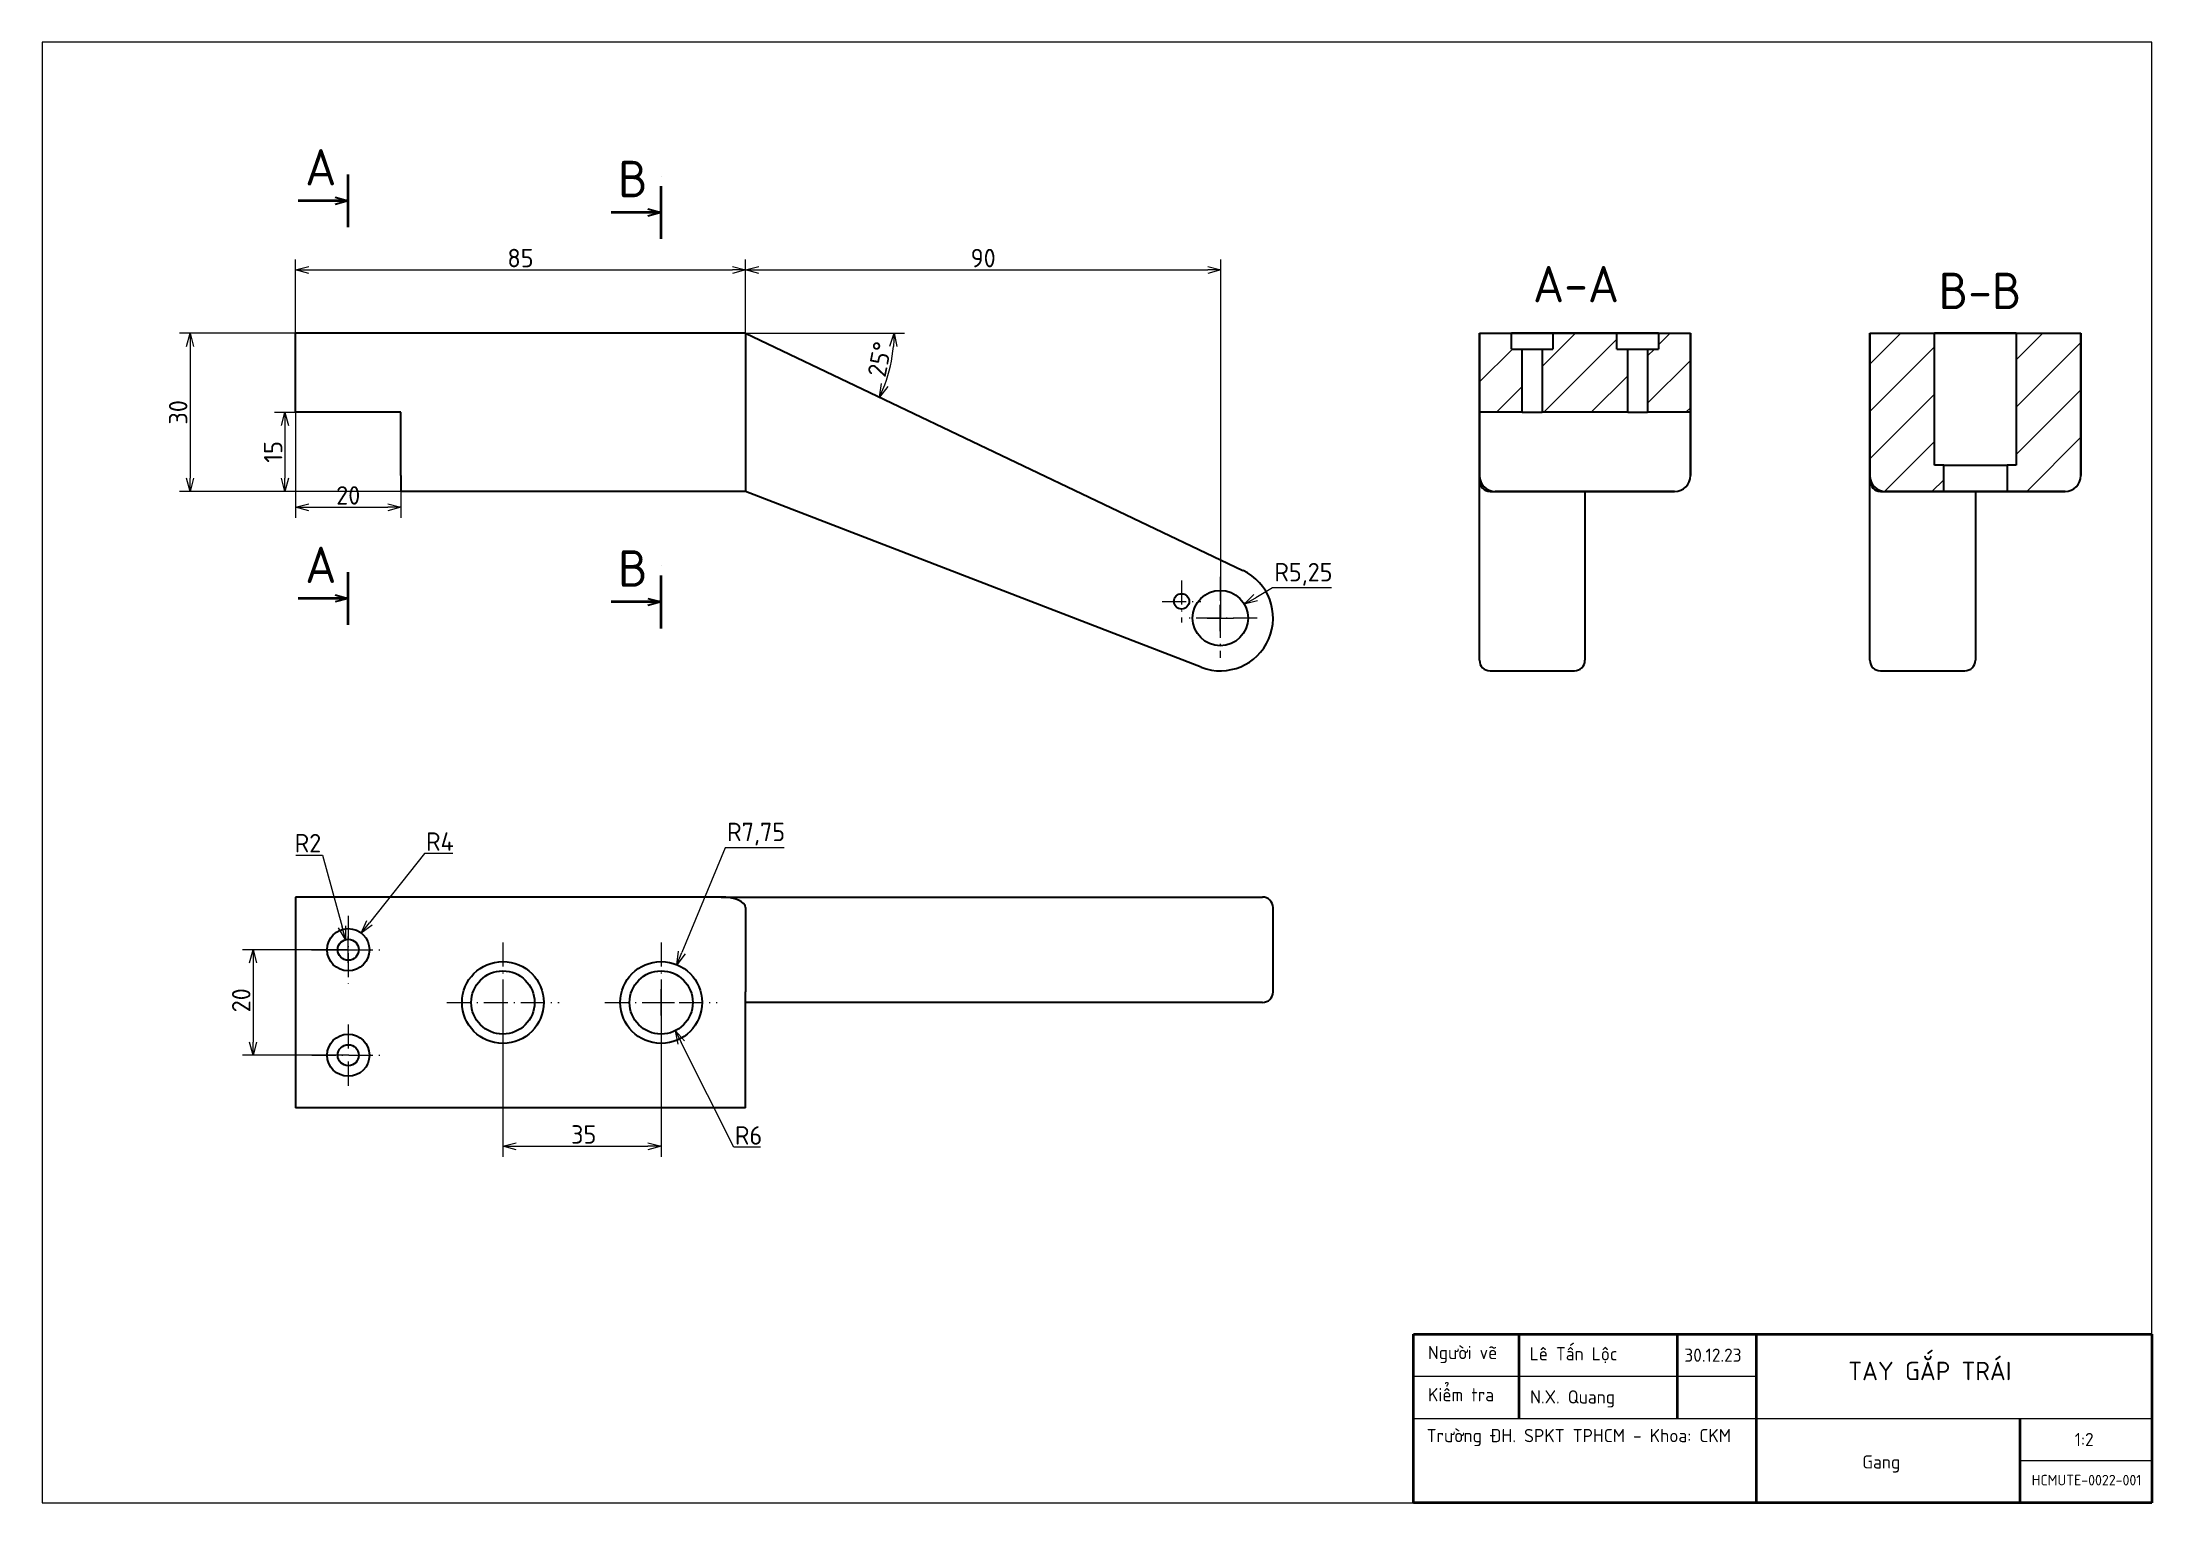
# Paper-space layout 'Sheet' of a CAD drawing. Header units: millimetres. Extents: x 10 to 410, y 10 to 287.
# The model-space entities are those that its viewports show. They can reach past a viewport. Long polylines and large blocks are cut down to what shows.
import ezdxf

# ---------------------------------------------------------------- set-up
doc = ezdxf.new("R2010")
doc.units = ezdxf.units.MM
doc.linetypes.add('Dash Dot', pattern=[7.03, 4.56, -1.14, 0.19, -1.14])
for name, color, linetype, lineweight in [('DuongTam', 7, 'Dash Dot', 13), ('NetDam', 7, 'Continuous', 35), ('Netmanh', 5, 'Continuous', 13)]:
    doc.layers.add(name, color=color, linetype=linetype, lineweight=lineweight)
doc.styles.add('Note Text (ISO)', font='tcvn+7284-2003r.ttf')
doc.dimstyles.new('Default (ISO)', dxfattribs={"dimtxt": 3.5, "dimasz": 2.5, "dimexe": 2, "dimexo": 0, "dimgap": 0.5, "dimtad": 0, "dimtih": 1, "dimtoh": 1, "dimtxsty": 'Note Text (ISO)', "dimblk": 'OPEN30', "dimblk1": 'OPEN30', "dimblk2": 'OPEN90', "dimcen": 2.5, "dimclrd": 256, "dimclre": 256, "dimclrt": 256, "dimazin": 0, "dimtfac": 1, "dimtofl": 0, "dimtmove": 0, "dimatfit": 3, "dimldrblk": 'OPEN30', "dimfxl": 1, "dimtolj": 1, "dimtzin": 0, "dimlwd": -1, "dimlwe": -1, "dimarcsym": 0})
doc.dimstyles.new('Default (ISO)$0', dxfattribs={"dimtxt": 3.5, "dimasz": 2.5, "dimexe": 2, "dimexo": 0, "dimgap": 0.5, "dimtad": 1, "dimtxsty": 'Note Text (ISO)', "dimblk": 'OPEN30', "dimblk1": 'OPEN30', "dimblk2": 'OPEN90', "dimcen": 2.5, "dimclrd": 256, "dimclre": 256, "dimclrt": 256, "dimazin": 0, "dimtfac": 1, "dimtofl": 0, "dimtmove": 0, "dimatfit": 3, "dimldrblk": 'OPEN30', "dimfxl": 1, "dimtolj": 1, "dimtzin": 0, "dimlwd": -1, "dimlwe": -1, "dimarcsym": 0})
doc.dimstyles.new('Default (ISO)$2', dxfattribs={"dimtxt": 3.5, "dimasz": 2.5, "dimexe": 2, "dimexo": 0, "dimgap": 0.5, "dimtad": 1, "dimtxsty": 'Note Text (ISO)', "dimblk": 'OPEN30', "dimblk1": 'OPEN30', "dimblk2": 'OPEN90', "dimcen": 2.5, "dimclrd": 256, "dimclre": 256, "dimclrt": 256, "dimazin": 0, "dimtfac": 1, "dimtofl": 0, "dimtmove": 0, "dimatfit": 3, "dimldrblk": 'OPEN30', "dimfxl": 1, "dimtolj": 1, "dimtzin": 0, "dimlwd": -1, "dimlwe": -1, "dimarcsym": 0})
doc.dimstyles.new('Default (ISO)$4', dxfattribs={"dimtxt": 3.5, "dimasz": 2.5, "dimexe": 2, "dimexo": 0, "dimgap": 0.5, "dimtad": 1, "dimtih": 1, "dimtoh": 1, "dimtxsty": 'Note Text (ISO)', "dimblk": 'OPEN30', "dimblk1": 'OPEN30', "dimblk2": 'OPEN90', "dimcen": 2.5, "dimclrd": 256, "dimclre": 256, "dimclrt": 256, "dimazin": 0, "dimtfac": 1, "dimtofl": 0, "dimtmove": 0, "dimatfit": 3, "dimldrblk": 'OPEN30', "dimfxl": 1, "dimtolj": 1, "dimtzin": 0, "dimlwd": -1, "dimlwe": -1, "dimarcsym": 0})

# ---------------------------------------------------------------- blocks, each defined once
blk = doc.blocks.new('_Open30')
at = {"color": 0, "linetype": 'ByBlock', "lineweight": -2}
for p, q in [((-1, 0.27), (0, 0)), ((0, 0), (-1, -0.27)), ((0, 0), (-1, 0))]:
    blk.add_line(p, q, dxfattribs=at)
blk = doc.blocks.new('_Open90')
at = {"color": 0, "linetype": 'ByBlock', "lineweight": -2}
for p, q in [((0, 0), (-1, 0)), ((-0.5, 0.5), (0, 0)), ((0, 0), (-0.5, -0.5))]:
    blk.add_line(p, q, dxfattribs=at)
blk = doc.blocks.new('*D18')
at = {"layer": 'Defpoints', "color": 0, "transparency": 16777216}
for p in [(143.36, 243.81), (58.03, 231.81), (143.36, 231.81)]:
    blk.add_point(p, dxfattribs=at)
at = {"layer": 'Netmanh', "linetype": 'Continuous', "transparency": 16777216}
for p, q in [((58.03, 231.81), (58.03, 245.81)), ((143.36, 231.81), (143.36, 245.81)), ((60.53, 243.81), (140.86, 243.81))]:
    blk.add_line(p, q, dxfattribs=at)
at = {"layer": 'Netmanh', "transparency": 16777216, "xscale": 2.5, "yscale": 2.5, "zscale": 2.5, "rotation": 180}
blk.add_blockref('_Open30', (58.03, 243.81), dxfattribs=at)
at = {"layer": 'Netmanh', "transparency": 16777216, "xscale": 2.5, "yscale": 2.5, "zscale": 2.5}
blk.add_blockref('_Open30', (143.36, 243.81), dxfattribs=at)
at = {"layer": 'Netmanh', "transparency": 16777216, "insert": (100.69, 246.06), "char_height": 3.5, "attachment_point": 5, "style": 'Note Text (ISO)'}
blk.add_mtext('\\A1;85', dxfattribs=at)
blk = doc.blocks.new('*D19')
at = {"layer": 'Defpoints', "color": 0, "transparency": 16777216}
for p in [(58.03, 231.81), (143.36, 231.81), (143.36, 231.81), (170.28, 223.57), (237.68, 186.82)]:
    blk.add_point(p, dxfattribs=at)
at = {"layer": 'Netmanh', "linetype": 'Continuous', "transparency": 16777216}
blk.add_line((143.36, 231.81), (173.51, 231.81), dxfattribs=at)
blk.add_arc((143.36, 231.81), 28.15, 339.5899, 354.9105, dxfattribs=at)
at = {"layer": 'Netmanh', "transparency": 16777216, "xscale": 2.5, "yscale": 2.5, "zscale": 2.5}
for p, rotation in [((171.51, 231.81), 87.45523049392239), ((168.77, 219.69), 247.0451217851142)]:
    blk.add_blockref('_Open30', p, dxfattribs=dict(at, rotation=rotation))
at = {"layer": 'Netmanh', "transparency": 16777216, "insert": (168.79, 226.87), "char_height": 3.5, "attachment_point": 5, "rotation": 79.0203, "style": 'Note Text (ISO)'}
blk.add_mtext('\\A1;25°', dxfattribs=at)
blk = doc.blocks.new('*D20')
at = {"layer": 'Defpoints', "color": 0, "transparency": 16777216}
for p in [(78.03, 216.8), (56.03, 201.8), (78.03, 201.8)]:
    blk.add_point(p, dxfattribs=at)
at = {"layer": 'Netmanh', "linetype": 'Continuous', "transparency": 16777216}
for p, q in [((78.03, 216.8), (54.03, 216.8)), ((56.03, 214.3), (56.03, 204.3)), ((78.03, 201.8), (54.03, 201.8))]:
    blk.add_line(p, q, dxfattribs=at)
at = {"layer": 'Netmanh', "transparency": 16777216, "xscale": 2.5, "yscale": 2.5, "zscale": 2.5}
for p, rotation in [((56.03, 216.8), 90), ((56.03, 201.8), 270)]:
    blk.add_blockref('_Open30', p, dxfattribs=dict(at, rotation=rotation))
at = {"layer": 'Netmanh', "transparency": 16777216, "insert": (53.78, 209.3), "char_height": 3.5, "attachment_point": 5, "rotation": 90, "style": 'Note Text (ISO)'}
blk.add_mtext('\\A1;15', dxfattribs=at)
blk = doc.blocks.new('*D21')
at = {"layer": 'Defpoints', "color": 0, "transparency": 16777216}
for p in [(58.03, 216.8), (78.03, 216.8), (78.03, 198.8)]:
    blk.add_point(p, dxfattribs=at)
at = {"layer": 'Netmanh', "linetype": 'Continuous', "transparency": 16777216}
for p, q in [((58.03, 216.8), (58.03, 196.8)), ((78.03, 216.8), (78.03, 196.8)), ((60.53, 198.8), (75.53, 198.8))]:
    blk.add_line(p, q, dxfattribs=at)
at = {"layer": 'Netmanh', "transparency": 16777216, "xscale": 2.5, "yscale": 2.5, "zscale": 2.5, "rotation": 180}
blk.add_blockref('_Open30', (58.03, 198.8), dxfattribs=at)
at = {"layer": 'Netmanh', "transparency": 16777216, "xscale": 2.5, "yscale": 2.5, "zscale": 2.5}
blk.add_blockref('_Open30', (78.03, 198.8), dxfattribs=at)
at = {"layer": 'Netmanh', "transparency": 16777216, "insert": (68.03, 201.05), "char_height": 3.5, "attachment_point": 5, "style": 'Note Text (ISO)'}
blk.add_mtext('\\A1;20', dxfattribs=at)
blk = doc.blocks.new('*D22')
at = {"layer": 'Defpoints', "color": 0, "transparency": 16777216}
for p in [(233.49, 243.81), (143.36, 231.81), (233.49, 177.79)]:
    blk.add_point(p, dxfattribs=at)
at = {"layer": 'Netmanh', "linetype": 'Continuous', "transparency": 16777216}
for p, q in [((143.36, 231.81), (143.36, 245.81)), ((233.49, 177.79), (233.49, 245.81)), ((145.86, 243.81), (230.99, 243.81))]:
    blk.add_line(p, q, dxfattribs=at)
at = {"layer": 'Netmanh', "transparency": 16777216, "xscale": 2.5, "yscale": 2.5, "zscale": 2.5, "rotation": 180}
blk.add_blockref('_Open30', (143.36, 243.81), dxfattribs=at)
at = {"layer": 'Netmanh', "transparency": 16777216, "xscale": 2.5, "yscale": 2.5, "zscale": 2.5}
blk.add_blockref('_Open30', (233.49, 243.81), dxfattribs=at)
at = {"layer": 'Netmanh', "transparency": 16777216, "insert": (188.42, 246.06), "char_height": 3.5, "attachment_point": 5, "style": 'Note Text (ISO)'}
blk.add_mtext('\\A1;90', dxfattribs=at)
blk = doc.blocks.new('*D23')
at = {"layer": 'Defpoints', "color": 0, "transparency": 16777216}
for p in [(237.93, 180.4), (233.38, 177.79)]:
    blk.add_point(p, dxfattribs=at)
at = {"layer": 'Netmanh', "transparency": 16777216}
for p, q in [((233.38, 175.29), (233.38, 180.29)), ((230.88, 177.79), (235.88, 177.79))]:
    blk.add_line(p, q, dxfattribs=at)
at = {"layer": 'Netmanh', "linetype": 'Continuous', "transparency": 16777216}
for p, q in [((243.3, 183.49), (240.1, 181.65)), ((254.48, 183.49), (243.3, 183.49))]:
    blk.add_line(p, q, dxfattribs=at)
at = {"layer": 'Netmanh', "transparency": 16777216, "xscale": 2.5, "yscale": 2.5, "zscale": 2.5, "rotation": 209.8614264108614}
blk.add_blockref('_Open30', (237.93, 180.4), dxfattribs=at)
at = {"layer": 'Netmanh', "transparency": 16777216, "insert": (249.14, 186.09), "char_height": 3.5, "attachment_point": 5, "style": 'Note Text (ISO)'}
blk.add_mtext('\\A1;R5,25', dxfattribs=at)
blk = doc.blocks.new('*D24')
at = {"layer": 'Defpoints', "color": 0, "transparency": 16777216}
for p in [(58.03, 231.81), (38.03, 201.8), (78.03, 201.8)]:
    blk.add_point(p, dxfattribs=at)
at = {"layer": 'Netmanh', "linetype": 'Continuous', "transparency": 16777216}
for p, q in [((58.03, 231.81), (36.03, 231.81)), ((38.03, 229.31), (38.03, 204.3)), ((78.03, 201.8), (36.03, 201.8))]:
    blk.add_line(p, q, dxfattribs=at)
at = {"layer": 'Netmanh', "transparency": 16777216, "xscale": 2.5, "yscale": 2.5, "zscale": 2.5}
for p, rotation in [((38.03, 231.81), 90), ((38.03, 201.8), 270)]:
    blk.add_blockref('_Open30', p, dxfattribs=dict(at, rotation=rotation))
at = {"layer": 'Netmanh', "transparency": 16777216, "insert": (35.78, 216.8), "char_height": 3.5, "attachment_point": 5, "rotation": 90, "style": 'Note Text (ISO)'}
blk.add_mtext('\\A1;30', dxfattribs=at)
blk = doc.blocks.new('*D25')
at = {"layer": 'Defpoints', "color": 0, "transparency": 16777216}
for p in [(130.33, 112.05), (127.36, 104.89)]:
    blk.add_point(p, dxfattribs=at)
at = {"layer": 'Netmanh', "linetype": 'Continuous', "transparency": 16777216}
for p, q in [((139.52, 134.22), (131.28, 114.35)), ((150.7, 134.22), (139.52, 134.22))]:
    blk.add_line(p, q, dxfattribs=at)
at = {"layer": 'Netmanh', "transparency": 16777216}
for p, q in [((124.86, 104.89), (129.86, 104.89)), ((127.36, 102.39), (127.36, 107.39))]:
    blk.add_line(p, q, dxfattribs=at)
at = {"layer": 'Netmanh', "transparency": 16777216, "xscale": 2.5, "yscale": 2.5, "zscale": 2.5, "rotation": 247.4780939235744}
blk.add_blockref('_Open30', (130.33, 112.05), dxfattribs=at)
at = {"layer": 'Netmanh', "transparency": 16777216, "insert": (145.36, 136.82), "char_height": 3.5, "attachment_point": 5, "style": 'Note Text (ISO)'}
blk.add_mtext('\\A1;R7,75', dxfattribs=at)
blk = doc.blocks.new('*D26')
at = {"layer": 'Defpoints', "color": 0, "transparency": 16777216}
for p in [(127.36, 104.89), (130.05, 99.52)]:
    blk.add_point(p, dxfattribs=at)
at = {"layer": 'Netmanh', "transparency": 16777216}
for p, q in [((124.86, 104.89), (129.86, 104.89)), ((127.36, 102.39), (127.36, 107.39))]:
    blk.add_line(p, q, dxfattribs=at)
at = {"layer": 'Netmanh', "linetype": 'Continuous', "transparency": 16777216}
for p, q in [((141.16, 77.42), (131.17, 97.29)), ((146.21, 77.42), (141.16, 77.42))]:
    blk.add_line(p, q, dxfattribs=at)
at = {"layer": 'Netmanh', "transparency": 16777216, "xscale": 2.5, "yscale": 2.5, "zscale": 2.5, "rotation": 116.6770111181852}
blk.add_blockref('_Open30', (130.05, 99.52), dxfattribs=at)
at = {"layer": 'Netmanh', "transparency": 16777216, "insert": (143.93, 79.67), "char_height": 3.5, "attachment_point": 5, "style": 'Note Text (ISO)'}
blk.add_mtext('\\A1;R6', dxfattribs=at)
blk = doc.blocks.new('*D27')
at = {"layer": 'Defpoints', "color": 0, "transparency": 16777216}
for p in [(70.51, 118.03), (68.03, 114.89)]:
    blk.add_point(p, dxfattribs=at)
at = {"layer": 'Netmanh', "linetype": 'Continuous', "transparency": 16777216}
for p, q in [((82.46, 133.15), (72.06, 119.99)), ((87.86, 133.15), (82.46, 133.15))]:
    blk.add_line(p, q, dxfattribs=at)
at = {"layer": 'Netmanh', "transparency": 16777216}
for p, q in [((68.03, 112.39), (68.03, 117.39)), ((65.53, 114.89), (70.53, 114.89))]:
    blk.add_line(p, q, dxfattribs=at)
at = {"layer": 'Netmanh', "transparency": 16777216, "xscale": 2.5, "yscale": 2.5, "zscale": 2.5, "rotation": 231.6922498655755}
blk.add_blockref('_Open30', (70.51, 118.03), dxfattribs=at)
at = {"layer": 'Netmanh', "transparency": 16777216, "insert": (85.41, 135.4), "char_height": 3.5, "attachment_point": 5, "style": 'Note Text (ISO)'}
blk.add_mtext('\\A1;R4', dxfattribs=at)
blk = doc.blocks.new('*D28')
at = {"layer": 'Defpoints', "color": 0, "transparency": 16777216}
for p in [(67.51, 116.82), (68.03, 114.89)]:
    blk.add_point(p, dxfattribs=at)
at = {"layer": 'Netmanh', "linetype": 'Continuous', "transparency": 16777216}
for p, q in [((58.11, 132.85), (63.16, 132.85)), ((63.16, 132.85), (66.85, 119.23))]:
    blk.add_line(p, q, dxfattribs=at)
at = {"layer": 'Netmanh', "transparency": 16777216}
for p, q in [((68.03, 112.39), (68.03, 117.39)), ((65.53, 114.89), (70.53, 114.89))]:
    blk.add_line(p, q, dxfattribs=at)
at = {"layer": 'Netmanh', "transparency": 16777216, "xscale": 2.5, "yscale": 2.5, "zscale": 2.5, "rotation": 285.1643894775464}
blk.add_blockref('_Open30', (67.51, 116.82), dxfattribs=at)
at = {"layer": 'Netmanh', "transparency": 16777216, "insert": (60.39, 135.1), "char_height": 3.5, "attachment_point": 5, "style": 'Note Text (ISO)'}
blk.add_mtext('\\A1;R2', dxfattribs=at)
blk = doc.blocks.new('*D29')
at = {"layer": 'Defpoints', "color": 0, "transparency": 16777216}
for p in [(68.02, 114.89), (49.99, 94.89), (68.03, 94.89)]:
    blk.add_point(p, dxfattribs=at)
at = {"layer": 'Netmanh', "linetype": 'Continuous', "transparency": 16777216}
for p, q in [((68.02, 114.89), (47.99, 114.89)), ((49.99, 112.39), (49.99, 97.39)), ((68.03, 94.89), (47.99, 94.89))]:
    blk.add_line(p, q, dxfattribs=at)
at = {"layer": 'Netmanh', "transparency": 16777216, "xscale": 2.5, "yscale": 2.5, "zscale": 2.5}
for p, rotation in [((49.99, 114.89), 90), ((49.99, 94.89), 270)]:
    blk.add_blockref('_Open30', p, dxfattribs=dict(at, rotation=rotation))
at = {"layer": 'Netmanh', "transparency": 16777216, "insert": (47.74, 105.3), "char_height": 3.5, "attachment_point": 5, "rotation": 90, "style": 'Note Text (ISO)'}
blk.add_mtext('\\A1;20', dxfattribs=at)
blk = doc.blocks.new('*D30')
at = {"layer": 'Defpoints', "color": 0, "transparency": 16777216}
for p in [(97.35, 104.89), (127.36, 104.89), (127.36, 77.61)]:
    blk.add_point(p, dxfattribs=at)
at = {"layer": 'Netmanh', "linetype": 'Continuous', "transparency": 16777216}
for p, q in [((97.35, 104.89), (97.35, 75.61)), ((127.36, 104.89), (127.36, 75.61)), ((99.85, 77.61), (124.86, 77.61))]:
    blk.add_line(p, q, dxfattribs=at)
at = {"layer": 'Netmanh', "transparency": 16777216, "xscale": 2.5, "yscale": 2.5, "zscale": 2.5, "rotation": 180}
blk.add_blockref('_Open30', (97.35, 77.61), dxfattribs=at)
at = {"layer": 'Netmanh', "transparency": 16777216, "xscale": 2.5, "yscale": 2.5, "zscale": 2.5}
blk.add_blockref('_Open30', (127.36, 77.61), dxfattribs=at)
at = {"layer": 'Netmanh', "transparency": 16777216, "insert": (112.68, 79.86), "char_height": 3.5, "attachment_point": 5, "style": 'Note Text (ISO)'}
blk.add_mtext('\\A1;35', dxfattribs=at)

msp = doc.modelspace()

# ---------------------------------------------------------------- hatches: boundary and pattern name
at = {"layer": 'DuongTam'}
h = msp.add_hatch(dxfattribs=at)
h.set_pattern_fill('ANSI31', color=256, scale=2)
h.set_pattern_definition([(45, (126.974, -34.897), (-4.49013, 4.49013), [])])
h.paths.add_polyline_path([(560.66, 409.8), (560.66, 421.8), (558.6, 421.8), (558.6, 424.8), (546.48, 424.8), (546.48, 421.8), (544.42, 421.8), (544.42, 409.8)])
h.paths.add_polyline_path([(540.65, 421.8), (538.59, 421.8), (538.59, 424.8), (532.54, 424.8), (532.54, 409.8), (540.65, 409.8)])
h.paths.add_polyline_path([(572.54, 424.8), (566.48, 424.8), (566.48, 421.8), (564.42, 421.8), (564.42, 409.8), (572.54, 409.8)])
h = msp.add_hatch(dxfattribs=at)
h.set_pattern_fill('ANSI31', color=256, scale=2)
h.set_pattern_definition([(45, (116.8004, -34.897), (-4.49013, 4.49013), [])])
h.paths.add_polyline_path([(606.56, 397.8, 0.414214), (609.56, 394.8), (620.56, 394.8), (620.56, 399.8), (618.81, 399.8), (618.81, 424.8), (606.56, 424.8)])
h.paths.add_polyline_path([(646.57, 424.8), (634.32, 424.8), (634.32, 399.8), (632.57, 399.8), (632.57, 394.8), (643.57, 394.8, 0.414214), (646.57, 397.8)])

# ---------------------------------------------------------------- linework, layer by layer
for p, q in [((476.05, 377.93), (476.05, 369.97)), ((483.4, 378.63), (483.4, 363.26)), ((472.39, 373.95), (479.7, 373.95)), ((490.39, 370.78), (476.63, 370.78)), ((318.05, 314.29), (318.05, 301.48)), ((347.37, 309.27), (347.37, 286.49)), ((377.38, 309.27), (377.38, 286.49)), ((311.11, 307.88), (324.96, 307.88)), ((336.73, 297.88), (358.02, 297.88)), ((366.73, 297.88), (388.02, 297.88)), ((318.05, 293.69), (318.05, 282.07)), ((311.12, 287.88), (324.98, 287.88))]:
    msp.add_line(p, q, dxfattribs=at)
at = {"layer": 'NetDam', "color": 7, "linetype": 'Continuous', "lineweight": 25}
for p, q in [((308.05, 409.8), (308.05, 424.8)), ((393.38, 424.8), (308.05, 424.8)), ((393.38, 424.8), (393.38, 397.8)), ((393.38, 424.8), (487.7, 379.81)), ((532.54, 424.8), (532.54, 409.8)), ((532.54, 424.8), (538.59, 424.8)), ((532.54, 409.8), (532.54, 424.8)), ((532.54, 424.8), (572.54, 424.8)), ((532.54, 424.8), (532.54, 397.8)), ((532.54, 424.8), (544.79, 424.8)), ((538.59, 421.8), (538.59, 424.8)), ((546.48, 424.8), (538.59, 424.8)), ((560.29, 424.8), (544.79, 424.8)), ((546.48, 424.8), (546.48, 421.8)), ((546.48, 424.8), (558.6, 424.8)), ((558.6, 421.8), (558.6, 424.8)), ((566.48, 424.8), (558.6, 424.8)), ((560.29, 424.8), (572.54, 424.8)), ((566.48, 424.8), (566.48, 421.8)), ((566.48, 424.8), (572.54, 424.8)), ((572.54, 424.8), (572.54, 409.8)), ((572.54, 409.8), (572.54, 424.8)), ((572.54, 424.8), (572.54, 397.8)), ((606.56, 409.8), (606.56, 424.8)), ((606.56, 424.8), (646.57, 424.8)), ((606.56, 424.8), (606.56, 397.8)), ((606.56, 424.8), (618.81, 424.8)), ((618.81, 399.8), (618.81, 424.8)), ((634.32, 424.8), (618.81, 424.8)), ((634.32, 424.8), (634.32, 399.8)), ((634.32, 424.8), (646.57, 424.8)), ((646.57, 409.8), (646.57, 424.8)), ((646.57, 424.8), (646.57, 397.8)), ((538.59, 421.8), (540.65, 421.8)), ((540.65, 409.8), (540.65, 421.8)), ((540.65, 421.8), (544.42, 421.8)), ((544.42, 421.8), (544.42, 409.8)), ((544.42, 421.8), (546.48, 421.8)), ((558.6, 421.8), (560.66, 421.8)), ((560.66, 409.8), (560.66, 421.8)), ((560.66, 421.8), (564.42, 421.8)), ((564.42, 421.8), (564.42, 409.8)), ((564.42, 421.8), (566.48, 421.8)), ((328.05, 409.8), (308.05, 409.8)), ((328.05, 397.8), (328.05, 409.8)), ((540.65, 409.8), (532.54, 409.8)), ((532.54, 397.8), (532.54, 409.8)), ((540.65, 409.8), (544.42, 409.8)), ((560.66, 409.8), (544.42, 409.8)), ((560.66, 409.8), (564.42, 409.8)), ((572.54, 409.8), (564.42, 409.8)), ((572.54, 397.8), (572.54, 409.8)), ((606.56, 397.8), (606.56, 409.8)), ((646.57, 397.8), (646.57, 409.8)), ((328.05, 397.8), (328.05, 394.8)), ((393.38, 397.8), (393.38, 394.8)), ((532.54, 363.32), (532.54, 397.8)), ((606.56, 363.32), (606.56, 397.8)), ((620.56, 399.8), (618.81, 399.8)), ((620.56, 399.8), (632.57, 399.8)), ((620.56, 394.8), (620.56, 399.8)), ((634.32, 399.8), (632.57, 399.8)), ((632.57, 399.8), (632.57, 394.8)), ((392.38, 394.8), (328.05, 394.8)), ((393.38, 394.8), (392.38, 394.8)), ((479.8, 361.45), (393.38, 394.8)), ((534.54, 394.8), (535.54, 394.8)), ((569.54, 394.8), (535.54, 394.8)), ((535.54, 394.8), (546.54, 394.8)), ((546.54, 394.8), (558.54, 394.8)), ((552.54, 394.8), (552.54, 363.32)), ((558.54, 394.8), (569.54, 394.8)), ((608.56, 394.8), (609.56, 394.8)), ((643.57, 394.8), (609.56, 394.8)), ((609.56, 394.8), (620.56, 394.8)), ((620.56, 394.8), (632.57, 394.8)), ((626.57, 394.8), (626.57, 363.32)), ((632.57, 394.8), (643.57, 394.8)), ((532.54, 362.78), (532.54, 363.32)), ((534.54, 360.78), (550.54, 360.78)), ((552.54, 363.32), (552.54, 362.78)), ((606.56, 362.78), (606.56, 363.32)), ((608.56, 360.78), (624.57, 360.78)), ((626.57, 363.32), (626.57, 362.78)), ((308.05, 317.88), (308.05, 277.88)), ((388.73, 317.88), (308.05, 317.88)), ((388.73, 317.88), (486.84, 317.88)), ((486.84, 317.88), (491.4, 317.88)), ((393.38, 315.88), (393.38, 299.88)), ((493.4, 299.88), (493.4, 315.88)), ((393.38, 277.88), (393.38, 299.88)), ((486.84, 297.88), (393.38, 297.88)), ((491.4, 297.88), (486.84, 297.88)), ((393.38, 277.88), (308.05, 277.88))]:
    msp.add_line(p, q, dxfattribs=at)
for centre, radius in [((483.4, 370.78), 5.25), ((476.05, 373.95), 1.45), ((318.05, 307.88), 4), ((318.05, 307.88), 2), ((347.37, 297.88), 7.75), ((377.38, 297.88), 7.75), ((347.37, 297.88), 6), ((377.38, 297.88), 6), ((318.05, 287.88), 4), ((318.05, 287.88), 2)]:
    msp.add_circle(centre, radius, dxfattribs=at)
for centre, radius, start, end in [((535.54, 397.8), 3, 180, 270), ((569.54, 397.8), 3, 270, 0), ((569.54, 397.8), 3, 270, 0), ((609.56, 397.8), 3, 180, 270), ((643.57, 397.8), 3, 270, 0), ((643.57, 397.8), 3, 270, 0), ((483.4, 370.78), 10, 248.9011, 64.5004), ((534.54, 362.78), 2, 180, 270), ((550.54, 362.78), 2, 270, 0), ((608.56, 362.78), 2, 180, 270), ((624.57, 362.78), 2, 270, 0), ((491.4, 315.88), 2, 0, 90), ((491.4, 299.88), 2, 270, 0)]:
    msp.add_arc(centre, radius, start, end, dxfattribs=at)
for centre, major_axis, ratio, start_param, end_param in [((534.54, 396.94), (0, -2.14), 0.932961, 4.712389, 6.283185), ((608.56, 396.94), (0, -2.14), 0.932961, 4.712389, 6.283185), ((388.73, 315.88), (-4.65, 0), 0.430506, 3.141593, 4.712389)]:
    msp.add_ellipse(centre, major_axis=major_axis, ratio=ratio, start_param=start_param, end_param=end_param, dxfattribs=at)

psp = doc.layouts.new('Sheet')

# ---------------------------------------------------------------- linework, layer by layer
at = {"layer": 'DuongTam'}
for p, q in [((127.357, 261.588), (127.357, 261.588)), ((101.623, 247.562), (101.623, 247.562)), ((127.357, 187.727), (127.357, 187.727))]:
    psp.add_line(p, q, dxfattribs=at)
at = {"layer": 'NetDam'}
for p, q in [((68.03, 251.921), (68.03, 261.921)), ((127.357, 249.696), (127.357, 259.696)), ((68.03, 176.516), (68.03, 186.516)), ((127.357, 175.835), (127.357, 185.835)), ((270, 42), (410, 42)), ((270, 10), (270, 42)), ((290, 42), (290, 26)), ((320, 42), (320, 26)), ((335, 42), (335, 10)), ((410, 42), (410, 10)), ((385, 26), (385, 10)), ((410, 10), (270, 10))]:
    psp.add_line(p, q, dxfattribs=at)
at = {"layer": 'Netmanh'}
for p, q in [((270, 34), (335, 34)), ((270, 26), (410, 26)), ((385, 18), (410, 18))]:
    psp.add_line(p, q, dxfattribs=at)

# ---------------------------------------------------------------- texts
at = {"layer": 'NetDam', "style": 'Note Text (ISO)'}
for s, height, p in [('A', 6.905, (59.867, 259.83)), ('B', 6.905, (119.194, 257.606)), ('A-A', 6.9047, (292.654, 237.668)), ('B-B', 6.9047, (369.581, 236.378)), ('A', 6.905, (59.867, 184.425)), ('B', 6.905, (119.194, 183.745))]:
    psp.add_text(s, height=height, dxfattribs=at).set_placement(p)
at = {"layer": 'NetDam', "attachment_point": 1}
for s, insert, char_height in [('{\\fTCVN 7284|b0|i0|c0|p34;Lê Tấn Lộc}', (292.04, 39.511), 2.5), ('{\\fTCVN 7284|b0|i0|c0|p34;Người vẽ}', (272.75, 39.75), 2.5), ('{\\fTCVN 7284|b0|i0|c0|p34;30.12.23}', (321.374, 39.25), 2.5), ('{\\fTCVN 7284|b0|i0|c0|p34;TAY GẮP TRÁI}', (352.44, 36.75), 3.5), ('{\\fTCVN 7284|b0|i0|c0|p34;Kiểm tra}', (272.75, 31.75), 2.5), ('{\\fTCVN 7284|b0|i0|c0|p34;N.X. Quang}', (292.126, 31.333), 2.5), ('{\\fTCVN 7284|b0|i0|c0|p34;Trường ĐH. SPKT TPHCM - Khoa: CKM}', (272.498, 24), 2.5), ('{\\fTCVN 7284|b0|i0|c0|p34;1:2}', (395.374, 23.25), 2.5), ('{\\fTCVN 7284|b0|i0|c0|p34;Gang}', (355.11, 19), 2.5), ('{\\fTCVN 7284|b0|i0|c0|p34;HCMUTE-0022-001}', (387.232, 15.303), 2)]:
    psp.add_mtext(s, dxfattribs=dict(at, insert=insert, char_height=char_height))

# ---------------------------------------------------------------- dimensions: what is measured, and where the dimension line sits
at = {"layer": 'Netmanh'}
for base, p1, p2, override, picture, middle in [((143.358, 243.806), (58.029, 231.806), (143.358, 231.806), {"dimdec": 0, "dimlfac": -1, "dimpost": ''}, '*D18', (100.694, 246.056)), ((233.492, 243.806), (143.358, 231.806), (233.492, 177.79), {"dimdec": 0, "dimlfac": -1, "dimpost": ''}, '*D22', (188.425, 246.056)), ((78.03, 198.804), (58.029, 216.805), (78.03, 216.805), {"dimlfac": -1, "dimpost": ''}, '*D21', (68.03, 201.054))]:
    dim = psp.add_linear_dim(base=base, p1=p1, p2=p2, dimstyle='Default (ISO)$0', override=override, dxfattribs=at)
    dim.commit()
    dim.dimension.update_dxf_attribs({"geometry": picture, "text_midpoint": middle})
for base, p1, picture, middle in [((38.029, 201.804), (58.029, 231.806), '*D24', (35.779, 216.805)), ((56.03, 201.804), (78.03, 216.805), '*D20', (53.78, 209.304))]:
    dim = psp.add_linear_dim(base=base, p1=p1, p2=(78.03, 201.804), angle=90, dimstyle='Default (ISO)$0', override={"dimlfac": -1, "dimpost": ''}, dxfattribs=at)
    dim.commit()
    dim.dimension.update_dxf_attribs({"geometry": picture, "text_midpoint": middle})
dim = psp.add_angular_dim_2l(base=(170.281, 223.575), line1=((143.358, 231.806), (58.029, 231.806)), line2=((143.358, 231.806), (237.682, 186.816)), dimstyle='Default (ISO)$2', override={"dimlfac": -1, "dimadec": 0}, dxfattribs=at)
dim.commit()
dim.dimension.update_dxf_attribs({"geometry": '*D19', "text_midpoint": (170.996, 226.444), "dimtype": 162})
for center, mpoint, override, picture, middle in [((233.377, 177.79), (237.93, 180.404), {"dimlfac": -1, "dimpost": ''}, '*D23', (249.142, 183.489)), ((68.03, 114.887), (67.506, 116.817), {"dimlfac": -1}, '*D28', (60.387, 132.846)), ((68.03, 114.887), (70.509, 118.026), {"dimlfac": -1}, '*D27', (85.409, 133.152)), ((127.357, 104.886), (130.326, 112.045), {"dimlfac": -1}, '*D25', (145.359, 134.223)), ((127.357, 104.886), (130.051, 99.524), {"dimlfac": -1}, '*D26', (143.93, 77.423))]:
    dim = psp.add_radius_dim(center=center, mpoint=mpoint, dimstyle='Default (ISO)$4', override=override, dxfattribs=at)
    dim.commit()
    dim.dimension.update_dxf_attribs({"geometry": picture, "text_midpoint": middle, "dimtype": 164})
dim = psp.add_linear_dim(base=(49.988, 94.885), p1=(68.017, 114.887), p2=(68.03, 94.885), angle=90, dimstyle='Default (ISO)$0', override={"dimlfac": -1}, dxfattribs=at)
dim.commit()
dim.dimension.update_dxf_attribs({"geometry": '*D29', "text_midpoint": (49.988, 105.297), "dimtype": 160})
dim = psp.add_linear_dim(base=(127.357, 77.614), p1=(97.355, 104.886), p2=(127.357, 104.886), dimstyle='Default (ISO)$0', override={"dimdec": 0, "dimlfac": -1.17}, dxfattribs=at)
dim.commit()
dim.dimension.update_dxf_attribs({"geometry": '*D30', "text_midpoint": (112.684, 77.614), "dimtype": 160})

# ---------------------------------------------------------------- leaders
at = {"layer": 'NetDam'}
for points in [[(68.03, 256.921), (58.53, 256.921)], [(127.357, 254.696), (117.857, 254.696)], [(68.03, 181.516), (58.53, 181.516)], [(127.357, 180.835), (117.857, 180.835)]]:
    psp.add_leader(points, dimstyle='Default (ISO)', dxfattribs=at)

# ---------------------------------------------------------------- viewports
psp.add_viewport(center=(210, 148.5), size=(400, 277), view_center_point=(460.019, 341.495), view_height=277, dxfattribs=at)

doc.saveas('drawing.dxf')
